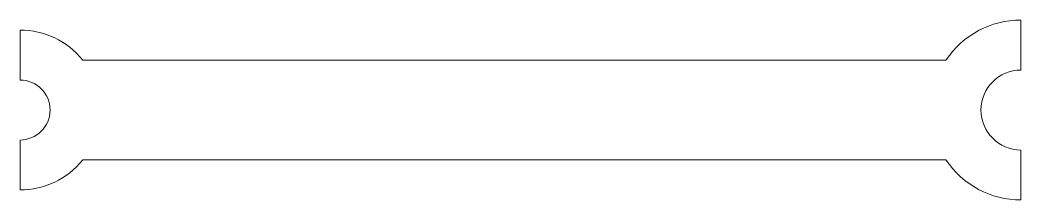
# Model space of a CAD drawing. Header units: millimetres. Extents: x -50 to 50, y -9 to 9.
import ezdxf

# ---------------------------------------------------------------- set-up
doc = ezdxf.new("R2010")
doc.units = ezdxf.units.MM

msp = doc.modelspace()

# ---------------------------------------------------------------- linework, layer by layer
at = {"color": 7, "linetype": 'Continuous', "lineweight": 15}
for p, q in [((50, 4), (50, 9)), ((-50, 8), (-50, 3)), ((42.52, 5), (-43.76, 5)), ((-50, -3), (-50, -8)), ((50, -9), (50, -4)), ((-43.76, -5), (42.52, -5))]:
    msp.add_line(p, q, dxfattribs=at)
for centre, radius, start, end in [((50, 0), 9, 90, 146.251), ((-50, 0), 8, 38.6822, 90), ((50, 0), 4, 90, 270), ((-50, 0), 3, 270, 90), ((-50, 0), 8, 270, 321.3178), ((50, 0), 9, 213.749, 270)]:
    msp.add_arc(centre, radius, start, end, dxfattribs=at)

doc.saveas('drawing.dxf')
